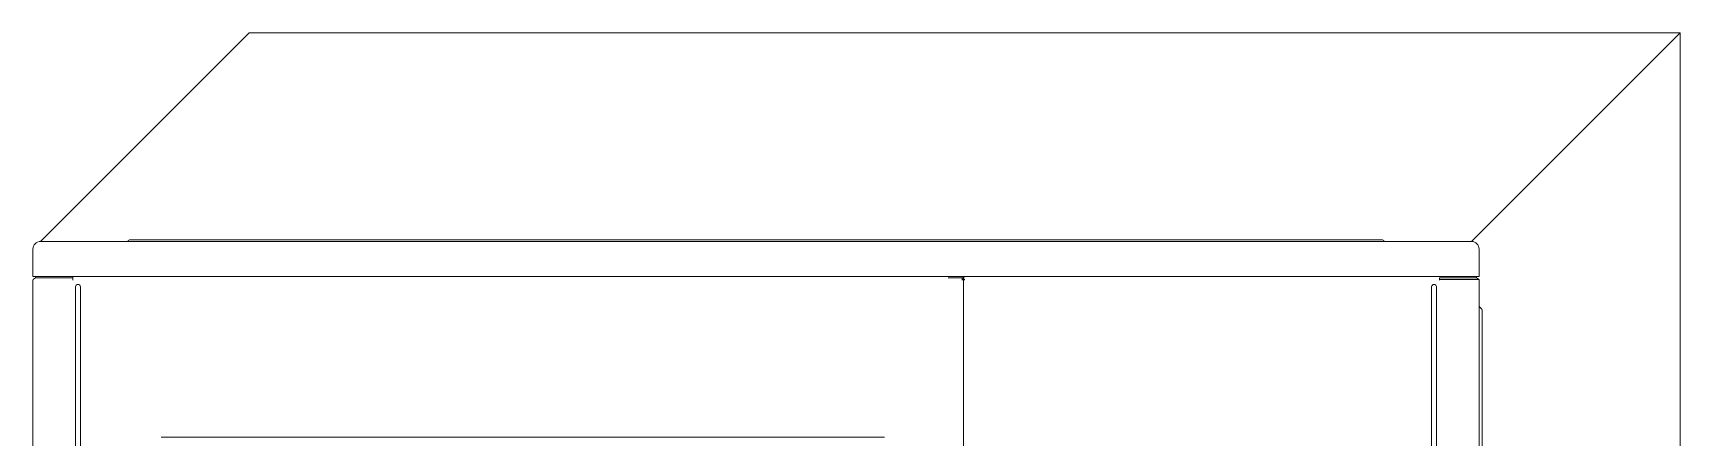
# Model space of a CAD drawing. Header units: millimetres. Extents: x -5096 to 255006, y -2833 to 77941.
# Drawn here: x 61442 to 62848, y 33968 to 34313 of the extents above; entities that cross this region are included whole.
import ezdxf

# ---------------------------------------------------------------- set-up
doc = ezdxf.new("R2010")
doc.units = ezdxf.units.MM
doc.layers.add('图框', color=7, linetype='Continuous', lineweight=0)

# ---------------------------------------------------------------- blocks, each defined once
blk = doc.blocks.new('A$C263F1397')
at = {"layer": '图框'}
for p, q in [((0.0188, 5.3908), (0.5377, 5.9097)), ((3.5788, 5.3908), (4.0977, 5.9097)), ((4.0977, 5.9097), (4.0977, 0.6117))]:
    blk.add_line(p, q, dxfattribs=at)
at = {"layer": '图框', "color": 7, "linetype": 'Continuous'}
for p, q in [((0.5377, 5.9097), (4.0977, 5.9097)), ((0, 5.304), (0, 5.372)), ((0.0188, 5.3908), (0.0908, 5.3908)), ((0.0908, 5.3908), (3.5068, 5.3908)), ((0.24, 5.3948), (0.2988, 5.3948)), ((0.2988, 5.3948), (3.2988, 5.3948)), ((3.2988, 5.3948), (3.3576, 5.3948)), ((3.5068, 5.3908), (3.5788, 5.3908)), ((3.5976, 5.304), (3.5976, 5.372)), ((0, 5.304), (0.0908, 5.304)), ((0, 0.112), (0, 5.2945)), ((0, 5.2945), (0, 5.2945)), ((0.0013, 5.2969), (0.006, 5.3)), ((0.006, 5.3), (0.006, 5.304)), ((0.0988, 5.3), (0.006, 5.3)), ((0.0908, 5.304), (3.5068, 5.304)), ((0.0988, 5.3), (0.0988, 5.304)), ((0.0988, 5.3), (0.0988, 5.304)), ((0.0988, 5.2969), (0.0988, 5.3)), ((0.0988, 5.3), (0.0988, 5.3)), ((0.0988, 5.2969), (0.0988, 5.3)), ((0.0988, 5.2969), (0.0988, 5.2945)), ((0.0988, 5.2969), (0.0988, 5.2945)), ((0.0988, 5.2945), (0.0988, 5.2945)), ((0.0988, 5.2945), (0.0988, 5.2945)), ((2.2767, 5.3), (2.2767, 5.3)), ((2.2767, 5.3), (2.312, 5.3)), ((2.312, 5.3), (2.312, 5.304)), ((2.312, 5.304), (2.312, 5.3)), ((2.312, 5.2969), (2.312, 5.3)), ((2.312, 5.3), (2.312, 5.296)), ((2.312, 5.2945), (2.312, 5.2969)), ((2.312, 5.296), (2.312, 5.296)), ((2.312, 5.2945), (2.312, 5.296)), ((2.3122, 5.296), (2.312, 5.296)), ((2.312, 5.2945), (2.312, 5.2945)), ((2.3125, 5.296), (2.3122, 5.296)), ((2.3127, 5.296), (2.3125, 5.296)), ((2.3129, 5.296), (2.3127, 5.296)), ((2.3131, 5.2959), (2.3129, 5.296)), ((2.3132, 5.2959), (2.3131, 5.2959)), ((2.3134, 5.2958), (2.3132, 5.2959)), ((2.3136, 5.2958), (2.3134, 5.2958)), ((2.3138, 5.2957), (2.3136, 5.2958)), ((2.3139, 5.2956), (2.3138, 5.2957)), ((2.3141, 5.2956), (2.3139, 5.2956)), ((2.3142, 5.2955), (2.3141, 5.2956)), ((2.3143, 5.2954), (2.3142, 5.2955)), ((2.3144, 5.2953), (2.3143, 5.2954)), ((2.3145, 5.2952), (2.3144, 5.2953)), ((2.3146, 5.2951), (2.3145, 5.2952)), ((2.3147, 5.295), (2.3146, 5.2951)), ((2.3147, 5.2949), (2.3147, 5.295)), ((2.3148, 5.2948), (2.3147, 5.2949)), ((2.3148, 5.304), (2.3148, 5.3019)), ((2.3148, 5.3019), (2.3148, 5.304)), ((2.3148, 5.3019), (2.3148, 5.296)), ((2.3148, 5.296), (2.3176, 5.296)), ((2.3148, 0.112), (2.3148, 5.296)), ((2.3148, 5.296), (2.3148, 5.2945)), ((2.3148, 5.2947), (2.3148, 5.2948)), ((2.3148, 5.2946), (2.3148, 5.2947)), ((2.3148, 5.2945), (2.3148, 5.2946)), ((2.3148, 5.2945), (2.3148, 0.112)), ((2.3176, 5.3), (2.3176, 5.3)), ((2.3176, 5.3), (2.3176, 5.3)), ((2.3176, 5.2969), (2.3176, 5.296)), ((2.3176, 5.296), (2.3176, 5.296)), ((2.3176, 5.296), (2.3176, 5.2945)), ((2.3176, 5.296), (2.3176, 5.2945)), ((2.3176, 5.2945), (2.3176, 5.2945)), ((3.4988, 5.2969), (3.4988, 5.3)), ((3.4988, 5.3), (3.4988, 5.3)), ((3.4988, 5.3), (3.5916, 5.3)), ((3.4988, 5.2969), (3.4988, 5.3)), ((3.4988, 5.3), (3.4988, 5.3)), ((3.4988, 5.2945), (3.4988, 5.2969)), ((3.4988, 5.296), (3.4988, 5.2969)), ((3.5972, 5.296), (3.4988, 5.296)), ((3.4988, 5.2945), (3.4988, 5.296)), ((3.4988, 5.2945), (3.4988, 5.2945)), ((3.4988, 5.2945), (3.4988, 5.2945)), ((3.5068, 5.304), (3.5976, 5.304)), ((3.5916, 5.304), (3.5916, 5.3)), ((3.5964, 5.2969), (3.5916, 5.3)), ((3.5976, 5.296), (3.5964, 5.2969)), ((3.5972, 5.296), (3.5976, 5.296)), ((3.5976, 5.296), (3.5976, 5.2945)), ((3.5976, 0.746), (3.5976, 5.2945)), ((3.5976, 5.2945), (3.5976, 5.2945)), ((0.106, 0.112), (0.106, 5.278)), ((0.118, 0.112), (0.118, 5.278)), ((3.4796, 2.0877), (3.4796, 5.278)), ((3.4916, 2.0951), (3.4916, 5.278)), ((3.6048, 5.222), (3.5976, 5.2292)), ((3.6056, 5.22), (3.6056, 5.2)), ((3.6056, 5.2), (3.6056, 0.972)), ((2.1188, 4.904), (0.3188, 4.904))]:
    blk.add_line(p, q, dxfattribs=at)
for centre, radius, start, end in [((0.0188, 5.372), 0.0188, 90, 180), ((0.24, 5.3908), 0.004, 90, 180), ((3.3576, 5.3908), 0.004, 0, 90), ((3.5788, 5.372), 0.0188, 0, 90), ((0.0028, 5.2945), 0.0028, 123.6901, 180), ((3.5948, 5.2945), 0.00281, 32.3564, 56.3099), ((3.5948, 5.2945), 0.0028, 0, 32.4038), ((0.112, 5.278), 0.006, 0, 180), ((3.4856, 5.278), 0.006, 0, 180), ((3.6028, 5.22), 0.0028, 0, 45)]:
    blk.add_arc(centre, radius, start, end, dxfattribs=at)
for centre, major_axis, ratio in [((2.312, 5.2985), (-0.0028, 0), 0.535184), ((2.3176, 5.3019), (0.0028, 0), 0.666667)]:
    blk.add_ellipse(centre, major_axis=major_axis, ratio=ratio, start_param=3.141593, end_param=4.712389, dxfattribs=at)

msp = doc.modelspace()

# ---------------------------------------------------------------- block references
at = {"xscale": 343.2000000000116, "yscale": 343.1999999999971, "zscale": 343.2}
msp.add_blockref('A$C263F1397', (61441.8, 32284.8), dxfattribs=at)

doc.saveas('drawing.dxf')
